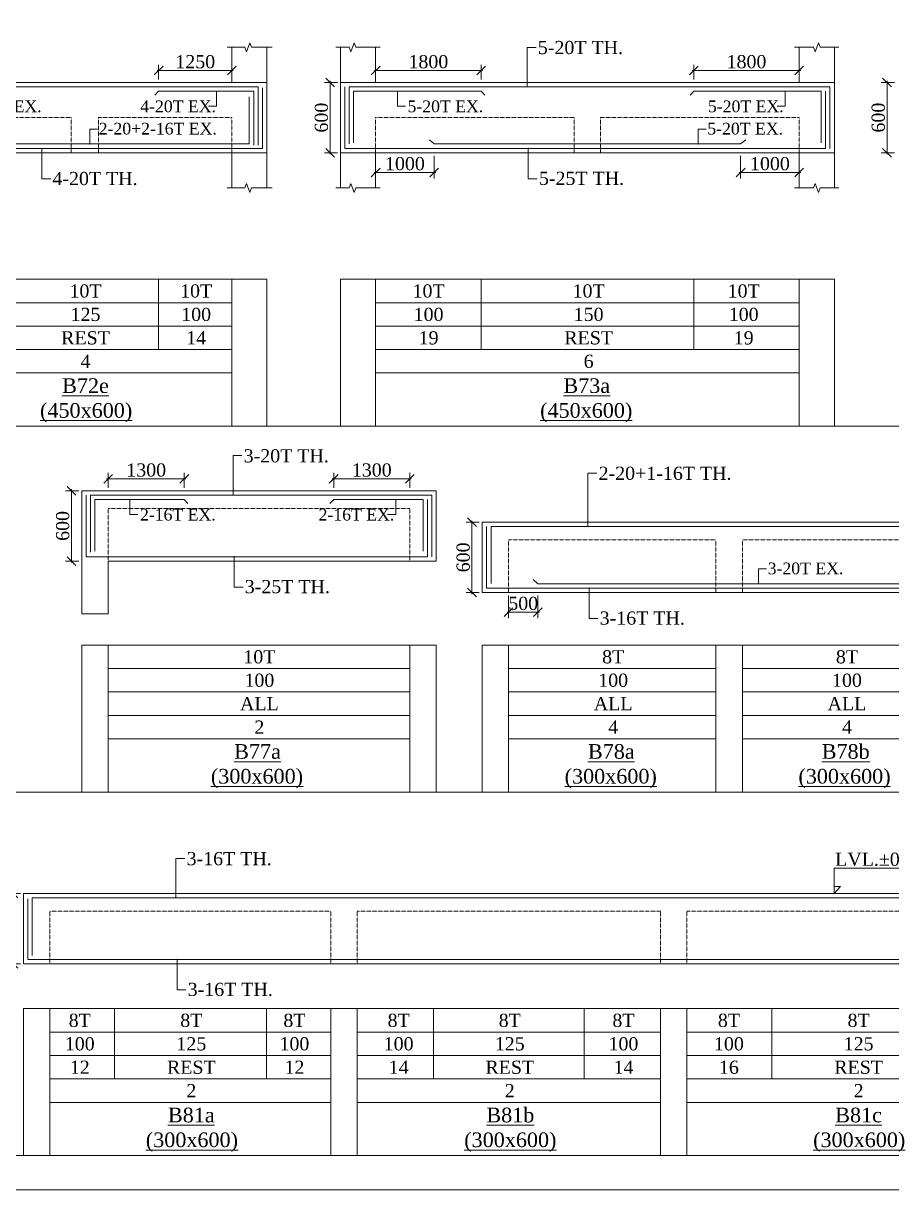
# Model space of a CAD drawing. Header units: millimetres. Extents: x 9781889 to 10654170, y -7832723 to -7608561.
# Drawn here: x 10226641 to 10241462, y -7801878 to -7781971 of the extents above; entities that cross this region are included whole.
import ezdxf
from ezdxf.enums import TextEntityAlignment as Align

# ---------------------------------------------------------------- set-up
doc = ezdxf.new("R2010")
doc.units = ezdxf.units.MM
doc.header["$LTSCALE"] = 10
doc.header["$PDMODE"] = 3
doc.linetypes.add('HIDDEN', pattern=[0.375, 0.25, -0.125])
for name, color, linetype, lineweight in [('LVL', 3, 'Continuous', 0), ('S-CUT OUT LINE', 9, 'Continuous', 0), ('S-DIM L.S.', 7, 'Continuous', 0), ('S-L.S.SECTION', 5, 'Continuous', 0), ('S-L.S.SLAB LINE', 252, 'HIDDEN', 0), ('S-L.S.STEEL', 1, 'Continuous', 9), ('S-SECTION MARK', 7, 'Continuous', 0), ('S-SHEET', 251, 'Continuous', 0), ('S-TEXT', 7, 'Continuous', 0), ('S-TEXT L.S. BEAM NO.', 30, 'Continuous', 0), ('S-TEXT. L.S.', 7, 'Continuous', 0)]:
    doc.layers.add(name, color=color, linetype=linetype, lineweight=lineweight)
doc.styles.add('135', font='arial.ttf', dxfattribs={"width": 0.8, "height": 135})
doc.styles.get("Standard").update_dxf_attribs({"font": 'arial.ttf'})
doc.styles.add('TEXT', font='times.ttf')
doc.dimstyles.new('75', dxfattribs={"dimtxt": 135, "dimasz": 90, "dimexe": 0.1, "dimexo": 0.03, "dimgap": 0.09, "dimtad": 1, "dimdec": 0, "dimzin": 0, "dimdsep": 46, "dimtxsty": '135', "dimblk": 'ARCHTICK', "dimcen": 0.09, "dimclrd": 256, "dimclre": 256, "dimclrt": 256, "dimadec": 0, "dimazin": 0, "dimtfac": 1, "dimtdec": 0, "dimtofl": 0, "dimtmove": 1, "dimatfit": 3, "dimldrblk": 'DOTSMALL', "dimfxl": 1, "dimtolj": 1, "dimtzin": 0, "dimlwd": -1, "dimlwe": -1, "dimarcsym": 0})
doc.dimstyles.new('SETU_1', dxfattribs={"dimtxt": 200, "dimasz": 150, "dimexe": 100, "dimexo": 50, "dimgap": 35, "dimtad": 1, "dimdec": 0, "dimzin": 0, "dimdsep": 46, "dimtxsty": 'Standard', "dimblk": 'OBLIQUE', "dimcen": 150, "dimdle": 25, "dimclrd": 256, "dimclre": 7, "dimclrt": 256, "dimadec": 0, "dimazin": 0, "dimtfac": 1, "dimtdec": 0, "dimtofl": 0, "dimtmove": 1, "dimatfit": 3, "dimfxl": 1, "dimtolj": 1, "dimtzin": 0, "dimlwd": -1, "dimlwe": 5, "dimarcsym": 1})

# ---------------------------------------------------------------- blocks, each defined once
blk = doc.blocks.new('_ArchTick')
at = {"color": 0, "linetype": 'ByBlock', "const_width": 0.15}
blk.add_lwpolyline([(-0.5, -0.5), (0.5, 0.5)], dxfattribs=at)
blk = doc.blocks.new('_Oblique')
at = {"color": 0, "linetype": 'ByBlock', "lineweight": -2}
blk.add_line((-0.5, -0.5), (0.5, 0.5), dxfattribs=at)
blk = doc.blocks.new('*D15')
at = {"layer": 'Defpoints', "color": 0, "transparency": 16777216}
for p in [(10232054, -7782980), (10231879, -7784180), (10232054, -7784180)]:
    blk.add_point(p, dxfattribs=at)
at = {"layer": 'S-DIM L.S.', "color": 7, "lineweight": 5, "transparency": 16777216}
for p, q in [((10232004, -7782980), (10231779, -7782980)), ((10232004, -7784180), (10231779, -7784180))]:
    blk.add_line(p, q, dxfattribs=at)
at = {"layer": 'S-DIM L.S.', "transparency": 16777216}
blk.add_line((10231879, -7782955), (10231879, -7784205), dxfattribs=at)
at = {"layer": 'S-DIM L.S.', "transparency": 16777216, "xscale": 150, "yscale": 150, "zscale": 150}
for p, rotation in [((10231879, -7782980), 90), ((10231879, -7784180), 270)]:
    blk.add_blockref('_Oblique', p, dxfattribs=dict(at, rotation=rotation))
at = {"layer": 'S-DIM L.S.', "transparency": 16777216, "insert": (10231729, -7783580), "char_height": 225, "attachment_point": 5, "rotation": 90, "style": 'TEXT'}
blk.add_mtext('\\A1;600', dxfattribs=at)
blk = doc.blocks.new('*D16')
at = {"layer": 'Defpoints', "color": 0, "transparency": 16777216}
for p in [(10239884, -7782777), (10238084, -7782980, 0), (10239884, -7782980, 0)]:
    blk.add_point(p, dxfattribs=at)
at = {"layer": 'S-DIM L.S.', "color": 7, "lineweight": 5, "transparency": 16777216}
for p, q in [((10238084, -7782930), (10238084, -7782677)), ((10239884, -7782930), (10239884, -7782677))]:
    blk.add_line(p, q, dxfattribs=at)
at = {"layer": 'S-DIM L.S.', "transparency": 16777216}
blk.add_line((10238059, -7782777), (10239909, -7782777), dxfattribs=at)
at = {"layer": 'S-DIM L.S.', "transparency": 16777216, "xscale": 150, "yscale": 150, "zscale": 150, "rotation": 180}
blk.add_blockref('_Oblique', (10238084, -7782777), dxfattribs=at)
at = {"layer": 'S-DIM L.S.', "transparency": 16777216, "xscale": 150, "yscale": 150, "zscale": 150}
blk.add_blockref('_Oblique', (10239884, -7782777), dxfattribs=at)
at = {"layer": 'S-DIM L.S.', "transparency": 16777216, "insert": (10238984, -7782627), "char_height": 225, "attachment_point": 5, "style": 'TEXT'}
blk.add_mtext('\\A1;1800', dxfattribs=at)
blk = doc.blocks.new('*D17')
at = {"layer": 'Defpoints', "color": 0, "transparency": 16777216}
for p in [(10232654, -7782777), (10232654, -7782980, 0), (10234454, -7782980, 0)]:
    blk.add_point(p, dxfattribs=at)
at = {"layer": 'S-DIM L.S.', "color": 7, "lineweight": 5, "transparency": 16777216}
for p, q in [((10232654, -7782930), (10232654, -7782677)), ((10234454, -7782930), (10234454, -7782677))]:
    blk.add_line(p, q, dxfattribs=at)
at = {"layer": 'S-DIM L.S.', "transparency": 16777216}
blk.add_line((10234479, -7782777), (10232629, -7782777), dxfattribs=at)
at = {"layer": 'S-DIM L.S.', "transparency": 16777216, "xscale": 150, "yscale": 150, "zscale": 150, "rotation": 180}
blk.add_blockref('_Oblique', (10232654, -7782777), dxfattribs=at)
at = {"layer": 'S-DIM L.S.', "transparency": 16777216, "xscale": 150, "yscale": 150, "zscale": 150}
blk.add_blockref('_Oblique', (10234454, -7782777), dxfattribs=at)
at = {"layer": 'S-DIM L.S.', "transparency": 16777216, "insert": (10233554, -7782627), "char_height": 225, "attachment_point": 5, "style": 'TEXT'}
blk.add_mtext('\\A1;1800', dxfattribs=at)
blk = doc.blocks.new('*D18')
at = {"layer": 'Defpoints', "color": 0, "transparency": 16777216}
for p in [(10238884, -7784180, 0), (10239884, -7784180, 0), (10239884, -7784517)]:
    blk.add_point(p, dxfattribs=at)
at = {"layer": 'S-DIM L.S.', "color": 7, "lineweight": 5, "transparency": 16777216}
for p, q in [((10238884, -7784230), (10238884, -7784617)), ((10239884, -7784230), (10239884, -7784617))]:
    blk.add_line(p, q, dxfattribs=at)
at = {"layer": 'S-DIM L.S.', "transparency": 16777216}
blk.add_line((10238859, -7784517), (10239909, -7784517), dxfattribs=at)
at = {"layer": 'S-DIM L.S.', "transparency": 16777216, "xscale": 150, "yscale": 150, "zscale": 150, "rotation": 180}
blk.add_blockref('_Oblique', (10238884, -7784517), dxfattribs=at)
at = {"layer": 'S-DIM L.S.', "transparency": 16777216, "xscale": 150, "yscale": 150, "zscale": 150}
blk.add_blockref('_Oblique', (10239884, -7784517), dxfattribs=at)
at = {"layer": 'S-DIM L.S.', "transparency": 16777216, "insert": (10239384, -7784367), "char_height": 225, "attachment_point": 5, "style": 'TEXT'}
blk.add_mtext('\\A1;1000', dxfattribs=at)
blk = doc.blocks.new('*D19')
at = {"layer": 'Defpoints', "color": 0, "transparency": 16777216}
for p in [(10232654, -7784180, 0), (10233654, -7784180, 0), (10232654, -7784517)]:
    blk.add_point(p, dxfattribs=at)
at = {"layer": 'S-DIM L.S.', "color": 7, "lineweight": 5, "transparency": 16777216}
for p, q in [((10232654, -7784230), (10232654, -7784617)), ((10233654, -7784230), (10233654, -7784617))]:
    blk.add_line(p, q, dxfattribs=at)
at = {"layer": 'S-DIM L.S.', "transparency": 16777216}
blk.add_line((10233679, -7784517), (10232629, -7784517), dxfattribs=at)
at = {"layer": 'S-DIM L.S.', "transparency": 16777216, "xscale": 150, "yscale": 150, "zscale": 150, "rotation": 180}
blk.add_blockref('_Oblique', (10232654, -7784517), dxfattribs=at)
at = {"layer": 'S-DIM L.S.', "transparency": 16777216, "xscale": 150, "yscale": 150, "zscale": 150}
blk.add_blockref('_Oblique', (10233654, -7784517), dxfattribs=at)
at = {"layer": 'S-DIM L.S.', "transparency": 16777216, "insert": (10233154, -7784367), "char_height": 225, "attachment_point": 5, "style": 'TEXT'}
blk.add_mtext('\\A1;1000', dxfattribs=at)
blk = doc.blocks.new('*D20')
at = {"layer": 'Defpoints', "color": 0, "transparency": 16777216}
for p in [(10241559, -7782980), (10241383, -7784180), (10241559, -7784180)]:
    blk.add_point(p, dxfattribs=at)
at = {"layer": 'S-DIM L.S.', "color": 7, "lineweight": 5, "transparency": 16777216}
for p, q in [((10241509, -7782980), (10241283, -7782980)), ((10241509, -7784180), (10241283, -7784180))]:
    blk.add_line(p, q, dxfattribs=at)
at = {"layer": 'S-DIM L.S.', "transparency": 16777216}
blk.add_line((10241383, -7782955), (10241383, -7784205), dxfattribs=at)
at = {"layer": 'S-DIM L.S.', "transparency": 16777216, "xscale": 150, "yscale": 150, "zscale": 150}
for p, rotation in [((10241383, -7782980), 90), ((10241383, -7784180), 270)]:
    blk.add_blockref('_Oblique', p, dxfattribs=dict(at, rotation=rotation))
at = {"layer": 'S-DIM L.S.', "transparency": 16777216, "insert": (10241234, -7783580), "char_height": 225, "attachment_point": 5, "rotation": 90, "style": 'TEXT'}
blk.add_mtext('\\A1;600', dxfattribs=at)
blk = doc.blocks.new('*D664')
at = {"layer": 'Defpoints', "color": 0, "transparency": 16777216}
for p in [(10230200, -7782777), (10228950, -7782980, 0), (10230200, -7782980, 0)]:
    blk.add_point(p, dxfattribs=at)
at = {"layer": 'S-DIM L.S.', "color": 7, "lineweight": 5, "transparency": 16777216}
for p, q in [((10228950, -7782930), (10228950, -7782677)), ((10230200, -7782930), (10230200, -7782677))]:
    blk.add_line(p, q, dxfattribs=at)
at = {"layer": 'S-DIM L.S.', "transparency": 16777216}
blk.add_line((10228925, -7782777), (10230225, -7782777), dxfattribs=at)
at = {"layer": 'S-DIM L.S.', "transparency": 16777216, "xscale": 150, "yscale": 150, "zscale": 150, "rotation": 180}
blk.add_blockref('_Oblique', (10228950, -7782777), dxfattribs=at)
at = {"layer": 'S-DIM L.S.', "transparency": 16777216, "xscale": 150, "yscale": 150, "zscale": 150}
blk.add_blockref('_Oblique', (10230200, -7782777), dxfattribs=at)
at = {"layer": 'S-DIM L.S.', "transparency": 16777216, "insert": (10229575, -7782627), "char_height": 225, "attachment_point": 5, "style": 'TEXT'}
blk.add_mtext('\\A1;1250', dxfattribs=at)
blk = doc.blocks.new('*D675')
at = {"layer": 'Defpoints', "color": 0, "transparency": 16777216}
for p in [(10227638, -7789949), (10227462, -7791149), (10227638, -7791149)]:
    blk.add_point(p, dxfattribs=at)
at = {"layer": 'S-DIM L.S.', "color": 7, "lineweight": 5, "transparency": 16777216}
for p, q in [((10227588, -7789949), (10227362, -7789949)), ((10227588, -7791149), (10227362, -7791149))]:
    blk.add_line(p, q, dxfattribs=at)
at = {"layer": 'S-DIM L.S.', "transparency": 16777216}
blk.add_line((10227462, -7789924), (10227462, -7791174), dxfattribs=at)
at = {"layer": 'S-DIM L.S.', "transparency": 16777216, "xscale": 150, "yscale": 150, "zscale": 150}
for p, rotation in [((10227462, -7789949), 90), ((10227462, -7791149), 270)]:
    blk.add_blockref('_Oblique', p, dxfattribs=dict(at, rotation=rotation))
at = {"layer": 'S-DIM L.S.', "transparency": 16777216, "insert": (10227313, -7790549), "char_height": 225, "attachment_point": 5, "rotation": 90, "style": 'TEXT'}
blk.add_mtext('\\A1;600', dxfattribs=at)
blk = doc.blocks.new('*D680')
at = {"layer": 'Defpoints', "color": 0, "transparency": 16777216}
for p in [(10233238, -7789745), (10231938, -7789949, 0), (10233238, -7789949, 0)]:
    blk.add_point(p, dxfattribs=at)
at = {"layer": 'S-DIM L.S.', "color": 7, "lineweight": 5, "transparency": 16777216}
for p, q in [((10231938, -7789899), (10231938, -7789645)), ((10233238, -7789899), (10233238, -7789645))]:
    blk.add_line(p, q, dxfattribs=at)
at = {"layer": 'S-DIM L.S.', "transparency": 16777216}
blk.add_line((10231913, -7789745), (10233263, -7789745), dxfattribs=at)
at = {"layer": 'S-DIM L.S.', "transparency": 16777216, "xscale": 150, "yscale": 150, "zscale": 150, "rotation": 180}
blk.add_blockref('_Oblique', (10231938, -7789745), dxfattribs=at)
at = {"layer": 'S-DIM L.S.', "transparency": 16777216, "xscale": 150, "yscale": 150, "zscale": 150}
blk.add_blockref('_Oblique', (10233238, -7789745), dxfattribs=at)
at = {"layer": 'S-DIM L.S.', "transparency": 16777216, "insert": (10232588, -7789596), "char_height": 225, "attachment_point": 5, "style": 'TEXT'}
blk.add_mtext('\\A1;1300', dxfattribs=at)
blk = doc.blocks.new('*D681')
at = {"layer": 'Defpoints', "color": 0, "transparency": 16777216}
for p in [(10228088, -7789745), (10228088, -7789949, 0), (10229388, -7789949, 0)]:
    blk.add_point(p, dxfattribs=at)
at = {"layer": 'S-DIM L.S.', "color": 7, "lineweight": 5, "transparency": 16777216}
for p, q in [((10228088, -7789899), (10228088, -7789645)), ((10229388, -7789899), (10229388, -7789645))]:
    blk.add_line(p, q, dxfattribs=at)
at = {"layer": 'S-DIM L.S.', "transparency": 16777216}
blk.add_line((10229413, -7789745), (10228063, -7789745), dxfattribs=at)
at = {"layer": 'S-DIM L.S.', "transparency": 16777216, "xscale": 150, "yscale": 150, "zscale": 150, "rotation": 180}
blk.add_blockref('_Oblique', (10228088, -7789745), dxfattribs=at)
at = {"layer": 'S-DIM L.S.', "transparency": 16777216, "xscale": 150, "yscale": 150, "zscale": 150}
blk.add_blockref('_Oblique', (10229388, -7789745), dxfattribs=at)
at = {"layer": 'S-DIM L.S.', "transparency": 16777216, "insert": (10228738, -7789596), "char_height": 225, "attachment_point": 5, "style": 'TEXT'}
blk.add_mtext('\\A1;1300', dxfattribs=at)
blk = doc.blocks.new('*D682')
at = {"layer": 'Defpoints', "color": 0, "transparency": 16777216}
for p in [(10234473, -7790486), (10234298, -7791686), (10234473, -7791686)]:
    blk.add_point(p, dxfattribs=at)
at = {"layer": 'S-DIM L.S.', "color": 7, "lineweight": 5, "transparency": 16777216}
for p, q in [((10234423, -7790486), (10234198, -7790486)), ((10234423, -7791686), (10234198, -7791686))]:
    blk.add_line(p, q, dxfattribs=at)
at = {"layer": 'S-DIM L.S.', "transparency": 16777216}
blk.add_line((10234298, -7790461), (10234298, -7791711), dxfattribs=at)
at = {"layer": 'S-DIM L.S.', "transparency": 16777216, "xscale": 150, "yscale": 150, "zscale": 150}
for p, rotation in [((10234298, -7790486), 90), ((10234298, -7791686), 270)]:
    blk.add_blockref('_Oblique', p, dxfattribs=dict(at, rotation=rotation))
at = {"layer": 'S-DIM L.S.', "transparency": 16777216, "insert": (10234149, -7791086), "char_height": 225, "attachment_point": 5, "rotation": 90, "style": 'TEXT'}
blk.add_mtext('\\A1;600', dxfattribs=at)
blk = doc.blocks.new('*D683')
at = {"layer": 'Defpoints', "color": 0, "transparency": 16777216}
for p in [(10234923, -7791686, 0), (10235424, -7791686, 0), (10234923, -7792022)]:
    blk.add_point(p, dxfattribs=at)
at = {"layer": 'S-DIM L.S.', "color": 7, "lineweight": 5, "transparency": 16777216}
for p, q in [((10234923, -7791736), (10234923, -7792122)), ((10235424, -7791736), (10235424, -7792122))]:
    blk.add_line(p, q, dxfattribs=at)
at = {"layer": 'S-DIM L.S.', "transparency": 16777216}
blk.add_line((10235449, -7792022), (10234898, -7792022), dxfattribs=at)
at = {"layer": 'S-DIM L.S.', "transparency": 16777216, "xscale": 150, "yscale": 150, "zscale": 150, "rotation": 180}
blk.add_blockref('_Oblique', (10234923, -7792022), dxfattribs=at)
at = {"layer": 'S-DIM L.S.', "transparency": 16777216, "xscale": 150, "yscale": 150, "zscale": 150}
blk.add_blockref('_Oblique', (10235424, -7792022), dxfattribs=at)
at = {"layer": 'S-DIM L.S.', "transparency": 16777216, "insert": (10235173, -7791873), "char_height": 225, "attachment_point": 5, "style": 'TEXT'}
blk.add_mtext('\\A1;500', dxfattribs=at)
blk = doc.blocks.new('*D684')
at = {"layer": 'Defpoints', "color": 0, "transparency": 16777216}
for p in [(10226644, -7796824), (10226469, -7798024), (10226644, -7798024)]:
    blk.add_point(p, dxfattribs=at)
at = {"layer": 'S-DIM L.S.', "color": 7, "lineweight": 5, "transparency": 16777216}
for p, q in [((10226594, -7796824), (10226369, -7796824)), ((10226594, -7798024), (10226369, -7798024))]:
    blk.add_line(p, q, dxfattribs=at)
at = {"layer": 'S-DIM L.S.', "transparency": 16777216}
blk.add_line((10226469, -7796799), (10226469, -7798049), dxfattribs=at)
at = {"layer": 'S-DIM L.S.', "transparency": 16777216, "xscale": 150, "yscale": 150, "zscale": 150}
for p, rotation in [((10226469, -7796824), 90), ((10226469, -7798024), 270)]:
    blk.add_blockref('_Oblique', p, dxfattribs=dict(at, rotation=rotation))
at = {"layer": 'S-DIM L.S.', "transparency": 16777216, "insert": (10226319, -7797424), "char_height": 225, "attachment_point": 5, "rotation": 90, "style": 'TEXT'}
blk.add_mtext('\\A1;600', dxfattribs=at)

msp = doc.modelspace()

# ---------------------------------------------------------------- linework, layer by layer
at = {"layer": 'LVL', "linetype": 'Continuous', "elevation": 0}
msp.add_lwpolyline([(10241943.9, -7796388.8), (10240482.6, -7796388.8), (10240482.6, -7796823.8), (10240590.8, -7796701.7), (10240482.6, -7796701.7)], dxfattribs=at)
at = {"layer": 'S-CUT OUT LINE', "color": 5, "elevation": 0}
for points in [[(10230119.9, -7782380.4), (10230421.9, -7782380.4), (10230449.9, -7782457.3), (10230505.8, -7782303.6), (10230535, -7782380.4), (10230885.8, -7782380.4)], [(10231975.7, -7782380.4), (10232204.3, -7782380.4), (10232232.3, -7782457.3), (10232288.2, -7782303.6), (10232316.2, -7782380.4), (10232729, -7782380.4)], [(10239805.6, -7782380.4), (10240127.9, -7782380.4), (10240155.9, -7782457.3), (10240211.8, -7782303.6), (10240239.8, -7782380.4), (10240558.9, -7782380.4)], [(10230119.9, -7784780.4), (10230421.9, -7784780.4), (10230449.9, -7784703.6), (10230505.8, -7784857.3), (10230535, -7784780.4), (10230885.8, -7784780.4)], [(10231975.7, -7784780.4), (10232204.3, -7784780.4), (10232232.3, -7784703.6), (10232288.2, -7784857.3), (10232316.2, -7784780.4), (10232729, -7784780.4)], [(10239805.6, -7784780.4), (10240127.9, -7784780.4), (10240155.9, -7784703.6), (10240211.8, -7784857.3), (10240239.8, -7784780.4), (10240558.9, -7784780.4)]]:
    msp.add_lwpolyline(points, dxfattribs=at)
at = {"layer": 'S-L.S.SECTION'}
for p, q in [((10230198.2, -7782980.4, 0), (10230198.2, -7782380.4, 0)), ((10230798.2, -7782980.4, 0), (10230798.2, -7782380.4, 0)), ((10232054, -7782980.4, 0), (10232054, -7782380.4, 0)), ((10232654, -7782980.4, 0), (10232654, -7782380.4, 0)), ((10239883.9, -7782980.4), (10239883.9, -7782380.4)), ((10240483.9, -7782980.4, 0), (10240483.9, -7782380.4, 0)), ((10207512.6, -7782980.4, 0), (10230798.2, -7782980.4, 0)), ((10230798.2, -7782980.4, 0), (10230798.2, -7784180.4, 0)), ((10232053.9, -7782980.4, 0), (10240483.9, -7782980.4, 0)), ((10232054, -7782980.4, 0), (10232054, -7784180.4, 0)), ((10240483.9, -7784180.4, 0), (10240483.9, -7782980.4, 0)), ((10225197.7, -7784180.4, 0), (10230798.2, -7784180.4, 0)), ((10230198.2, -7784180.4, 0), (10230198.2, -7784780.4, 0)), ((10230798.2, -7784180.4, 0), (10230798.2, -7784780.4, 0)), ((10232053.9, -7784180.4, 0), (10240483.9, -7784180.4, 0)), ((10232054, -7784180.4, 0), (10232054, -7784780.4, 0)), ((10232654, -7784180.4, 0), (10232654, -7784780.4, 0)), ((10239883.9, -7784180.4), (10239883.9, -7784780.4)), ((10240483.9, -7784180.4, 0), (10240483.9, -7784780.4, 0)), ((10227637.5, -7789949, 0), (10233688, -7789949, 0)), ((10227637.6, -7789949, 0), (10227637.6, -7791149, 0)), ((10233688, -7791149, 0), (10233688, -7789949, 0)), ((10234473.4, -7790486.2, 0), (10242904, -7790486.2, 0)), ((10234473.4, -7790486.2, 0), (10234473.4, -7791686.2, 0)), ((10228087.6, -7791149, 0), (10233688, -7791149, 0)), ((10234473.4, -7791686.2, 0), (10242904, -7791686.2, 0)), ((10226644, -7796823.8, 0), (10244249, -7796823.8, 0)), ((10226644, -7796823.8, 0), (10226644, -7798023.8, 0)), ((10226644, -7798023.8, 0), (10249252.9, -7798023.8, 0))]:
    msp.add_line(p, q, dxfattribs=at)
at = {"layer": 'S-L.S.SECTION', "elevation": 0}
msp.add_lwpolyline([(10228087.6, -7791149), (10228087.6, -7792049), (10227637.6, -7792049), (10227637.5, -7791149)], dxfattribs=at)
at = {"layer": 'S-L.S.SLAB LINE', "ltscale": 0.3}
for p, q in [((10225197.7, -7783580.4, 0), (10227458.2, -7783580.4, 0)), ((10227458.2, -7783580.4, 0), (10227458.2, -7784180.4, 0)), ((10227922.9, -7783580.4, 0), (10230198.2, -7783580.4, 0)), ((10227923, -7783580.4, 0), (10227923, -7784180.4, 0)), ((10230198.2, -7783580.4, 0), (10230198.2, -7784180.4, 0)), ((10232053.9, -7783580.4, 0), (10232054, -7783580.4, 0)), ((10232654, -7783580.4, 0), (10236043.9, -7783580.4, 0)), ((10232654, -7783580.4, 0), (10232654, -7784180.4, 0)), ((10236043.9, -7783580.4, 0), (10236043.9, -7784180.4, 0)), ((10236493.9, -7783580.4, 0), (10239883.9, -7783580.4, 0)), ((10236493.9, -7783580.4), (10236493.9, -7784180.4)), ((10239883.9, -7783580.4), (10239883.9, -7784180.4)), ((10227637.5, -7790249, 0), (10227637.6, -7790249, 0)), ((10228087.6, -7790249, 0), (10233238, -7790249, 0)), ((10228087.6, -7790249, 0), (10228087.6, -7791149, 0)), ((10233238, -7790249, 0), (10233238, -7791149, 0)), ((10234473.4, -7790786.2, 0), (10234473.4, -7790786.2, 0)), ((10234923.4, -7790786.2, 0), (10238463.4, -7790786.2, 0)), ((10234923.4, -7790786.2, 0), (10234923.4, -7791686.2, 0)), ((10238463.4, -7790786.2, 0), (10238463.4, -7791686.2, 0)), ((10238913.4, -7790786.2, 0), (10242454, -7790786.2, 0)), ((10238913.4, -7790786.2, 0), (10238913.4, -7791686.2, 0)), ((10227094, -7797123.8, 0), (10231889, -7797123.8, 0)), ((10227094, -7797123.8, 0), (10227094, -7798023.8, 0)), ((10231889, -7797123.8, 0), (10231889, -7798023.8, 0)), ((10232339, -7797123.8, 0), (10237514, -7797123.8, 0)), ((10232339, -7797123.8, 0), (10232339, -7798023.8, 0)), ((10237514, -7797123.8, 0), (10237514, -7798023.8, 0)), ((10237964, -7797123.8, 0), (10243799, -7797123.8, 0)), ((10237964, -7797123.8, 0), (10237964, -7798023.8, 0))]:
    msp.add_line(p, q, dxfattribs=at)
at = {"layer": 'S-L.S.STEEL'}
for p, q in [((10207616.3, -7783055.4, 0), (10230648.2, -7783055.4, 0)), ((10228950, -7783130.4, 0), (10228886.8, -7783197.3, 0)), ((10230573.2, -7783130.4, 0), (10230573.2, -7784048.5, 0)), ((10230648.2, -7783055.4, 0), (10230648.2, -7784048.5, 0)), ((10230723.2, -7783074.2, 0), (10230723.2, -7784105.4, 0)), ((10232128.9, -7784105.4, 0), (10232128.9, -7783055.4, 0)), ((10232203.9, -7783055.4, 0), (10240408.9, -7783055.4, 0)), ((10232203.9, -7784025.8, 0), (10232203.9, -7783055.4, 0)), ((10234454.1, -7783130.4, 0), (10232278.9, -7783130.4, 0)), ((10232278.9, -7784009.2, 0), (10232278.9, -7783130.4, 0)), ((10234454.1, -7783130.4, 0), (10234517.3, -7783197.3, 0)), ((10240258.9, -7784009.2, 0), (10240258.9, -7783130.4, 0)), ((10240333.9, -7784105.4, 0), (10240333.9, -7783130.4, 0)), ((10240408.9, -7784105.4, 0), (10240408.9, -7783055.4, 0)), ((10230493.2, -7783226.9, 0), (10230493.2, -7784030.4, 0)), ((10230493.2, -7784030.4, 0), (10222449.5, -7784030.4, 0)), ((10222449.5, -7784105.4, 0), (10230723.2, -7784105.4, 0)), ((10232128.9, -7784105.4, 0), (10240333.9, -7784105.4, 0)), ((10227712.5, -7791074, 0), (10227712.5, -7790024, 0)), ((10227787.5, -7790024, 0), (10233613, -7790024, 0)), ((10227787.5, -7790994.3, 0), (10227787.5, -7790024, 0)), ((10229387.7, -7790099, 0), (10227862.5, -7790099, 0)), ((10227862.5, -7790977.8, 0), (10227862.5, -7790099, 0)), ((10229387.7, -7790099, 0), (10229450.9, -7790165.8, 0)), ((10233463, -7790977.8, 0), (10233463, -7790099, 0)), ((10233538, -7791074, 0), (10233538, -7790099, 0)), ((10233613, -7791074, 0), (10233613, -7790024, 0)), ((10234548.4, -7791611.2, 0), (10234548.4, -7790561.2, 0)), ((10234623.4, -7790561.2, 0), (10242829, -7790561.2, 0)), ((10234623.4, -7791531.6, 0), (10234623.4, -7790561.2, 0)), ((10227712.5, -7791074, 0), (10233538, -7791074, 0)), ((10234548.4, -7791611.2, 0), (10242754, -7791611.2, 0)), ((10226719, -7796911.3, 0), (10226719, -7797948.8, 0)), ((10226794, -7796898.8, 0), (10226794, -7797881.4, 0)), ((10226719, -7797948.8, 0), (10249182, -7797948.8, 0))]:
    msp.add_line(p, q, dxfattribs=at)
at = {"layer": 'S-L.S.STEEL', "elevation": 0}
for points in [[(10238973.3, -7783962.2), (10238883.8, -7784030.4), (10233654.1, -7784030.4), (10233572.1, -7783959.7)], [(10242042.7, -7791468), (10241953.2, -7791536.2), (10235423.6, -7791536.2), (10235341.6, -7791465.5)]]:
    msp.add_lwpolyline(points, dxfattribs=at)
at = {"layer": 'S-L.S.STEEL'}
for points in [[(10228950, -7783130.4, 0), (10230573.2, -7783130.4, 0)], [(10240258.9, -7783130.4, 0), (10238083.9, -7783130.4, 0), (10238020.7, -7783197.3, 0)], [(10233463, -7790099, 0), (10231938, -7790099, 0), (10231874.8, -7790165.8, 0)], [(10226794, -7796898.8, 0), (10244181.8, -7796898.8, 0), (10244181.8, -7797825.9, 0)]]:
    msp.add_polyline3d(points, dxfattribs=at)
at = {"layer": 'S-SHEET'}
for p, q in [((10203519.7, -7786338.6, 0), (10230798.2, -7786338.6, 0)), ((10228948.2, -7786338.6, 0), (10228948.2, -7787538.6, 0)), ((10230198.2, -7786338.6, 0), (10230198.2, -7788847.9, 0)), ((10230798.2, -7786338.6, 0), (10230798.2, -7788847.9, 0)), ((10232053.9, -7786338.6, 0), (10240483.9, -7786338.6, 0)), ((10232053.9, -7786338.6), (10232053.9, -7788847.9)), ((10232653.9, -7786338.6), (10232653.9, -7788847.9)), ((10234453.9, -7786338.6), (10234453.9, -7787538.6)), ((10238083.9, -7786338.6), (10238083.9, -7787538.6)), ((10239883.9, -7786338.6), (10239883.9, -7788847.9)), ((10240483.9, -7786338.6, 0), (10240483.9, -7788847.9, 0)), ((10225197.7, -7786738.6, 0), (10230198.2, -7786738.6, 0)), ((10232653.9, -7786738.6, 0), (10239883.9, -7786738.6, 0)), ((10225197.7, -7787138.6, 0), (10230198.2, -7787138.6, 0)), ((10232653.9, -7787138.6, 0), (10239883.9, -7787138.6, 0)), ((10225197.7, -7787538.6, 0), (10230198.2, -7787538.6, 0)), ((10232653.9, -7787538.6, 0), (10239883.9, -7787538.6, 0)), ((10225197.7, -7787938.6, 0), (10230198.2, -7787938.6, 0)), ((10232653.9, -7787938.6, 0), (10239883.9, -7787938.6, 0)), ((10201466.6, -7788847.9), (10252800.8, -7788847.9)), ((10203519.7, -7788847.9, 0), (10230798.2, -7788847.9, 0)), ((10232053.9, -7788847.9, 0), (10240483.9, -7788847.9, 0)), ((10227637.5, -7792582.7, 0), (10233688, -7792582.7, 0)), ((10227637.5, -7792582.7, 0), (10227637.5, -7795092, 0)), ((10228087.5, -7792582.7, 0), (10228087.5, -7795092, 0)), ((10233238, -7792582.7, 0), (10233238, -7795092, 0)), ((10233688, -7792582.7, 0), (10233688, -7795092, 0)), ((10234473.4, -7792582.7, 0), (10242904, -7792582.7, 0)), ((10234473.4, -7792582.7, 0), (10234473.4, -7795092, 0)), ((10234923.4, -7792582.7, 0), (10234923.4, -7795092, 0)), ((10238463.4, -7792582.7, 0), (10238463.4, -7795092, 0)), ((10238913.4, -7792582.7, 0), (10238913.4, -7795092, 0)), ((10228087.5, -7792982.7, 0), (10233238, -7792982.7, 0)), ((10234923.4, -7792982.7, 0), (10238463.4, -7792982.7, 0)), ((10238913.4, -7792982.7, 0), (10242454, -7792982.7, 0)), ((10228087.5, -7793382.7, 0), (10233238, -7793382.7, 0)), ((10234923.4, -7793382.7, 0), (10238463.4, -7793382.7, 0)), ((10238913.4, -7793382.7, 0), (10242454, -7793382.7, 0)), ((10228087.5, -7793782.7, 0), (10233238, -7793782.7, 0)), ((10234923.4, -7793782.7, 0), (10238463.4, -7793782.7, 0)), ((10238913.4, -7793782.7, 0), (10242454, -7793782.7, 0)), ((10228087.5, -7794182.7, 0), (10233238, -7794182.7, 0)), ((10234923.4, -7794182.7, 0), (10238463.4, -7794182.7, 0)), ((10238913.4, -7794182.7, 0), (10242454, -7794182.7, 0)), ((10201466.6, -7795092), (10252800.8, -7795092)), ((10227637.5, -7795092), (10233688, -7795092, 0)), ((10234473.4, -7795092), (10242904, -7795092, 0)), ((10226644, -7798787.8, 0), (10249252.9, -7798787.8, 0)), ((10226644, -7798787.8, 0), (10226644, -7801297.1, 0)), ((10227094, -7798787.8, 0), (10227094, -7801297.1, 0)), ((10228194, -7798787.8, 0), (10228194, -7799987.8, 0)), ((10230789, -7798787.8, 0), (10230789, -7799987.8, 0)), ((10231889, -7798787.8, 0), (10231889, -7801297.1, 0)), ((10232339, -7798787.8, 0), (10232339, -7801297.1, 0)), ((10233639, -7798787.8, 0), (10233639, -7799987.8, 0)), ((10236214, -7798787.8, 0), (10236214, -7799987.8, 0)), ((10237514, -7798787.8, 0), (10237514, -7801297.1, 0)), ((10237964, -7798787.8, 0), (10237964, -7801297.1, 0)), ((10239414, -7798787.8, 0), (10239414, -7799987.8, 0)), ((10227094, -7799187.8, 0), (10231889, -7799187.8, 0)), ((10232339, -7799187.8, 0), (10237514, -7799187.8, 0)), ((10237964, -7799187.8, 0), (10243799, -7799187.8, 0)), ((10227094, -7799587.8, 0), (10231889, -7799587.8, 0)), ((10232339, -7799587.8, 0), (10237514, -7799587.8, 0)), ((10237964, -7799587.8, 0), (10243799, -7799587.8, 0)), ((10227094, -7799987.8, 0), (10231889, -7799987.8, 0)), ((10232339, -7799987.8, 0), (10237514, -7799987.8, 0)), ((10237964, -7799987.8, 0), (10243799, -7799987.8, 0)), ((10227094, -7800387.8, 0), (10231889, -7800387.8, 0)), ((10232339, -7800387.8, 0), (10237514, -7800387.8, 0)), ((10237964, -7800387.8, 0), (10243799, -7800387.8, 0)), ((10201466.6, -7801297.1), (10252800.8, -7801297.1)), ((10226644, -7801297.1, 0), (10249252.9, -7801297.1, 0))]:
    msp.add_line(p, q, dxfattribs=at)
msp.add_lwpolyline([(10201466.6, -7760218.1), (10252800.8, -7760218.1), (10252800.8, -7801877.7), (10201466.6, -7801877.7)], close=True, dxfattribs=at)

# ---------------------------------------------------------------- texts
at = {"layer": 'LVL', "style": 'TEXT'}
msp.add_text('LVL.%%P0.00', height=225, dxfattribs=at).set_placement((10240498.4, -7796350.3, 0))
at = {"layer": 'S-TEXT', "linetype": 'ByBlock', "style": 'TEXT'}
for s, p in [('10T', (10227702.5, -7786538.6, 0)), ('10T', (10229590.5, -7786538.6, 0)), ('10T', (10233558.2, -7786538.6, 0)), ('10T', (10236289.7, -7786538.6, 0)), ('10T', (10238936.3, -7786538.6, 0)), ('125', (10227702.5, -7786938.6, 0)), ('100', (10229590.5, -7786938.6, 0)), ('100', (10233558.2, -7786938.6, 0)), ('150', (10236289.7, -7786938.6, 0)), ('100', (10238936.3, -7786938.6, 0)), ('REST', (10227702.5, -7787338.6, 0)), ('14', (10229590.5, -7787338.6, 0)), ('19', (10233558.2, -7787338.6, 0)), ('REST', (10236289.7, -7787338.6, 0)), ('19', (10238936.3, -7787338.6, 0)), ('4', (10227702.5, -7787738.6, 0)), ('6', (10236289.7, -7787738.6, 0)), ('10T', (10230670.1, -7792782.7, 0)), ('8T', (10236708.5, -7792782.7, 0)), ('8T', (10240698.8, -7792782.7, 0)), ('100', (10230670.1, -7793182.7, 0)), ('100', (10236708.5, -7793182.7, 0)), ('100', (10240698.8, -7793182.7, 0)), ('ALL', (10230670.1, -7793582.7, 0)), ('ALL', (10236708.5, -7793582.7, 0)), ('ALL', (10240698.8, -7793582.7, 0)), ('2', (10230670.1, -7793982.7, 0)), ('4', (10236708.5, -7793982.7, 0)), ('4', (10240698.8, -7793982.7, 0)), ('8T', (10227603.9, -7798987.8, 0)), ('8T', (10229508, -7798987.8, 0)), ('8T', (10231267.9, -7798987.8, 0)), ('8T', (10233046.8, -7798987.8, 0)), ('8T', (10234943, -7798987.8, 0)), ('8T', (10236884, -7798987.8, 0)), ('8T', (10238684.2, -7798987.8, 0)), ('8T', (10240898, -7798987.8, 0)), ('100', (10227603.9, -7799387.8, 0)), ('125', (10229508, -7799387.8, 0)), ('100', (10231267.9, -7799387.8, 0)), ('100', (10233046.8, -7799387.8, 0)), ('125', (10234943, -7799387.8, 0)), ('100', (10236884, -7799387.8, 0)), ('100', (10238684.2, -7799387.8, 0)), ('125', (10240898, -7799387.8, 0)), ('12', (10227603.9, -7799787.8, 0)), ('REST', (10229508, -7799787.8, 0)), ('12', (10231267.9, -7799787.8, 0)), ('14', (10233046.8, -7799787.8, 0)), ('REST', (10234943, -7799787.8, 0)), ('14', (10236884, -7799787.8, 0)), ('16', (10238684.2, -7799787.8, 0)), ('REST', (10240898, -7799787.8, 0)), ('2', (10229508, -7800187.8, 0)), ('2', (10234943, -7800187.8, 0)), ('2', (10240898, -7800187.8, 0))]:
    msp.add_text(s, height=225, dxfattribs=at).set_placement(p, align=Align.MIDDLE_CENTER)
at = {"layer": 'S-TEXT L.S. BEAM NO.', "color": 140, "linetype": 'ByBlock', "style": 'TEXT'}
for s, p in [('%%UB72e', (10227303.7, -7788279.3, 0)), ('%%UB73a', (10235859.4, -7788279.3, 0)), ('%%U(450x600)', (10226926.3, -7788702.3, 0)), ('%%U(450x600)', (10235461.9, -7788702.3, 0))]:
    msp.add_text(s, height=250, dxfattribs=at).set_placement(p)
at = {"layer": 'S-TEXT L.S. BEAM NO.', "linetype": 'ByBlock', "style": 'TEXT'}
for s, p in [('%%UB77a', (10230239.9, -7794523.4, 0)), ('%%UB78a', (10236278.3, -7794523.4, 0)), ('%%UB78b', (10240268.6, -7794523.4, 0)), ('%%U(300x600)', (10229842.3, -7794946.4, 0)), ('%%U(300x600)', (10235880.7, -7794946.4, 0)), ('%%U(300x600)', (10239871, -7794946.4, 0)), ('%%UB81b', (10234544.2, -7800728.5, 0)), ('%%UB81a', (10229109.2, -7800728.5, 0)), ('%%UB81c', (10240499.2, -7800728.5, 0)), ('%%U(300x600)', (10228731.8, -7801151.5, 0)), ('%%U(300x600)', (10234166.8, -7801151.5, 0)), ('%%U(300x600)', (10240121.8, -7801151.5, 0))]:
    msp.add_text(s, height=250, dxfattribs=at).set_placement(p)
at = {"layer": 'S-TEXT. L.S.', "style": 'TEXT'}
for s, height, p in [('5-20T TH.', 225, (10235423.2, -7782496.2, 0)), ('4-20T EX.', 200, (10225661.3, -7783488, 0)), ('4-20T EX.', 200, (10228636.1, -7783488, 0)), ('5-20T EX.', 200, (10233198.5, -7783488, 0)), ('5-20T EX.', 200, (10238326.2, -7783488, 0)), ('2-20+2-16T EX.', 200, (10227926.9, -7783868.4, 0)), ('5-20T EX.', 200, (10238315.4, -7783868.4, 0)), ('4-20T TH.', 225, (10227137.5, -7784732.2, 0)), ('5-25T TH.', 225, (10235441.5, -7784728.3, 0)), ('3-20T TH.', 225, (10230401.5, -7789464.7, 0)), ('2-20+1-16T TH.', 225, (10236459.7, -7789762.8, 0)), ('2-16T EX.', 200, (10228632.1, -7790456.5, 0)), ('2-16T EX.', 200, (10231680.3, -7790456.5, 0)), ('3-20T EX.', 200, (10239345.6, -7791374.2, 0)), ('3-25T TH.', 225, (10230419.9, -7791696.8, 0)), ('3-16T TH.', 225, (10236478, -7792234.1, 0)), ('3-16T TH.', 225, (10229427.4, -7796339.5, 0)), ('3-16T TH.', 225, (10229445.8, -7798571.6, 0))]:
    msp.add_text(s, height=height, dxfattribs=at).set_placement(p)

# ---------------------------------------------------------------- dimensions: what is measured, and where the dimension line sits
at = {"layer": 'S-DIM L.S.'}
for base, p1, p2, picture, middle in [((10230200, -7782776.6, 0), (10228950, -7782980.4, 0), (10230200, -7782980.4, 0), '*D664', (10229575, -7782627.2, 0)), ((10239883.9, -7782776.6, 0), (10238083.9, -7782980.4, 0), (10239883.9, -7782980.4, 0), '*D16', (10238983.9, -7782627.2, 0)), ((10239883.9, -7784516.5, 0), (10238883.8, -7784180.4, 0), (10239883.9, -7784180.4), '*D18', (10239383.9, -7784367.1, 0)), ((10233238, -7789745.2, 0), (10231938, -7789949, 0), (10233238, -7789949, 0), '*D680', (10232588, -7789595.7, 0))]:
    dim = msp.add_linear_dim(base=base, p1=p1, p2=p2, angle=180, dimstyle='SETU_1', override={"dimtxt": 225, "dimtxsty": 'TEXT'}, dxfattribs=at)
    dim.commit()
    dim.dimension.update_dxf_attribs({"geometry": picture, "text_midpoint": middle})
for base, p1, p2, picture, middle in [((10232654.1, -7782776.6, 0), (10234454.1, -7782980.4, 0), (10232654.1, -7782980.4, 0), '*D17', (10233554.1, -7782627.2, 0)), ((10232654, -7784516.5, 0), (10233654.1, -7784180.4, 0), (10232654, -7784180.4, 0), '*D19', (10233154, -7784367.1, 0)), ((10228087.7, -7789745.2, 0), (10229387.7, -7789949, 0), (10228087.7, -7789949, 0), '*D681', (10228737.7, -7789595.7, 0))]:
    dim = msp.add_linear_dim(base=base, p1=p1, p2=p2, dimstyle='SETU_1', override={"dimtxt": 225, "dimtxsty": 'TEXT'}, dxfattribs=at)
    dim.commit()
    dim.dimension.update_dxf_attribs({"geometry": picture, "text_midpoint": middle})
at = {"layer": 'S-DIM L.S.', "color": 7}
for base, p1, p2, picture, middle in [((10231878.8, -7784180.4), (10232053.9, -7782980.4), (10232053.9, -7784180.4), '*D15', (10231729.3, -7783580.4)), ((10241383.5, -7784180.4), (10241558.6, -7782980.4), (10241558.6, -7784180.4), '*D20', (10241234, -7783580.4)), ((10227462.4, -7791149, 0), (10227637.5, -7789949, 0), (10227637.5, -7791149, 0), '*D675', (10227312.9, -7790549, 0)), ((10234298.2, -7791686.2, 0), (10234473.4, -7790486.2, 0), (10234473.4, -7791686.2, 0), '*D682', (10234148.8, -7791086.2, 0)), ((10226468.9, -7798023.8, 0), (10226644, -7796823.8, 0), (10226644, -7798023.8, 0), '*D684', (10226319.4, -7797423.8, 0))]:
    dim = msp.add_linear_dim(base=base, p1=p1, p2=p2, angle=90, dimstyle='SETU_1', override={"dimtxt": 225, "dimlfac": 0.5, "dimtxsty": 'TEXT'}, dxfattribs=at)
    dim.commit()
    dim.dimension.update_dxf_attribs({"geometry": picture, "text_midpoint": middle})
at = {"layer": 'S-DIM L.S.'}
dim = msp.add_linear_dim(base=(10234923.4, -7792022.3, 0), p1=(10235423.5, -7791686.2, 0), p2=(10234923.4, -7791686.2, 0), dimstyle='SETU_1', override={"dimtxt": 225, "dimtxsty": 'TEXT'}, dxfattribs=at)
dim.commit()
dim.dimension.update_dxf_attribs({"geometry": '*D683', "text_midpoint": (10235173.5, -7792022.3, 0), "dimtype": 160})

# ---------------------------------------------------------------- leaders
at = {"layer": 'S-SECTION MARK'}
for points in [[(10235241.5, -7783055.4, 0), (10235241.5, -7782381, 0), (10235394.1, -7782381, 0)], [(10229939, -7783130.4, 0), (10229939, -7783382.8, 0), (10229799.6, -7783382.8, 0)], [(10233024.5, -7783130.4, 0), (10233024.5, -7783382.8, 0), (10233163.8, -7783382.8, 0)], [(10239644.4, -7783130.4, 0), (10239644.4, -7783382.8, 0), (10239505, -7783382.8, 0)], [(10227773, -7784030.4, 0), (10227773, -7783778.1, 0), (10227908.4, -7783778.1, 0)], [(10238161.5, -7784030.4, 0), (10238161.5, -7783778.1, 0), (10238296.9, -7783778.1, 0)], [(10226955.8, -7784105.4, 0), (10226955.8, -7784627.4, 0), (10227108.3, -7784627.4, 0)], [(10235259.9, -7784101.5, 0), (10235259.9, -7784623.4, 0), (10235412.4, -7784623.4, 0)], [(10230219.9, -7790024, 0), (10230219.9, -7789349.6, 0), (10230372.4, -7789349.6, 0)], [(10236278, -7790561.2, 0), (10236278, -7789647.7, 0), (10236430.6, -7789647.7, 0)], [(10228458.1, -7790099, 0), (10228458.1, -7790351.3, 0), (10228597.4, -7790351.3, 0)], [(10232998.5, -7790099, 0), (10232998.5, -7790351.3, 0), (10232859.1, -7790351.3, 0)], [(10230238.2, -7791070.1, 0), (10230238.2, -7791592, 0), (10230390.8, -7791592, 0)], [(10239191.7, -7791536.2, 0), (10239191.7, -7791283.9, 0), (10239327, -7791283.9, 0)], [(10236296.4, -7791607.3, 0), (10236296.4, -7792129.2, 0), (10236448.9, -7792129.2, 0)], [(10229245.8, -7796898.8, 0), (10229245.8, -7796224.4, 0), (10229398.3, -7796224.4, 0)], [(10229264.1, -7797944.8, 0), (10229264.1, -7798466.8, 0), (10229416.6, -7798466.8, 0)]]:
    msp.add_leader(points, dimstyle='75', override={"dimasz": 75}, dxfattribs=at)

doc.saveas('drawing.dxf')
